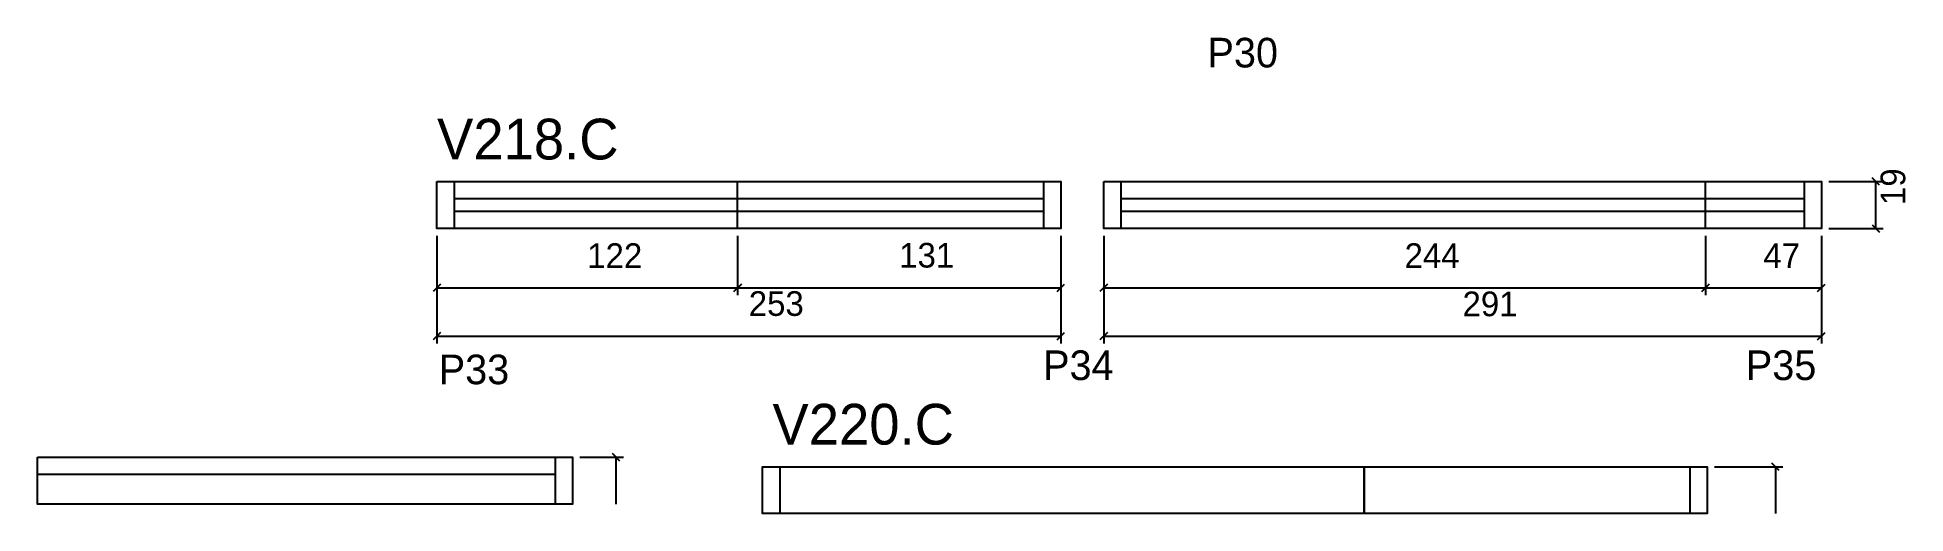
# Model space of a CAD drawing. Header units: metres. Extents: x 2263 to 3020, y 16242 to 16435.
import ezdxf

# ---------------------------------------------------------------- set-up
doc = ezdxf.new("R2010")
doc.units = ezdxf.units.M
for name, color, linetype in [('5', 7, 'Continuous'), ('COTA', 7, 'Continuous'), ('NOMENCLATURA', 7, 'Continuous'), ('Painéis', 7, 'Continuous'), ('SARR_2.2x7', 7, 'Continuous')]:
    doc.layers.add(name, color=color, linetype=linetype)

msp = doc.modelspace()

# ---------------------------------------------------------------- linework, layer by layer
at = {"layer": 'COTA', "color": 0, "lineweight": 25}
for p, q in [((3009.77, 16374.87), (3006.77, 16377.87)), ((3006.77, 16358.87), (3009.77, 16355.87)), ((2426.24, 16334.82), (2423.24, 16331.82)), ((2545.24, 16331.82), (2548.24, 16334.82)), ((2548.24, 16334.82), (2545.24, 16331.82)), ((2676.24, 16331.82), (2679.24, 16334.82)), ((2696.65, 16334.82), (2693.65, 16331.82)), ((2937.65, 16331.82), (2940.65, 16334.82)), ((2940.65, 16334.82), (2937.65, 16331.82)), ((2984.65, 16331.82), (2987.65, 16334.82)), ((2426.24, 16315.24), (2423.24, 16312.24)), ((2676.24, 16312.24), (2679.24, 16315.24)), ((2696.65, 16315.24), (2693.65, 16312.24)), ((2984.65, 16312.24), (2987.65, 16315.24))]:
    msp.add_line(p, q, dxfattribs=at)
at = {"layer": 'COTA', "color": 4, "lineweight": 25}
for p, q in [((2989.15, 16376.37), (3011.27, 16376.37)), ((3008.27, 16357.37), (3008.27, 16376.37)), ((2989.15, 16357.37), (3011.27, 16357.37)), ((2424.74, 16354.37), (2424.74, 16310.74)), ((2424.74, 16354.37), (2424.74, 16330.32)), ((2546.74, 16354.37), (2546.74, 16330.32)), ((2546.74, 16354.37), (2546.74, 16330.32)), ((2677.74, 16354.37), (2677.74, 16310.74)), ((2677.74, 16354.37), (2677.74, 16330.32)), ((2695.15, 16354.37), (2695.15, 16310.74)), ((2695.15, 16354.37), (2695.15, 16330.32)), ((2939.15, 16354.37), (2939.15, 16330.32)), ((2939.15, 16354.37), (2939.15, 16330.32)), ((2986.15, 16354.37), (2986.15, 16310.74)), ((2986.15, 16354.37), (2986.15, 16330.32)), ((2424.74, 16333.32), (2546.74, 16333.32)), ((2546.74, 16333.32), (2677.74, 16333.32)), ((2695.15, 16333.32), (2939.15, 16333.32)), ((2939.15, 16333.32), (2986.15, 16333.32)), ((2424.74, 16313.74), (2677.74, 16313.74)), ((2695.15, 16313.74), (2986.15, 16313.74))]:
    msp.add_line(p, q, dxfattribs=at)
at = {"layer": 'Painéis', "color": 200, "lineweight": 25}
for p, q in [((2546.74, 16357.37), (2546.74, 16376.37)), ((2939.15, 16357.37), (2939.15, 16376.37))]:
    msp.add_line(p, q, dxfattribs=at)
at = {"layer": 'Painéis', "color": 4, "lineweight": 25}
for p, q in [((2482.8, 16264.64), (2500.46, 16264.64)), ((2497.46, 16245.64), (2497.46, 16264.64)), ((2942.8, 16260.83), (2970.59, 16260.83)), ((2967.59, 16260.83), (2967.59, 16241.83))]:
    msp.add_line(p, q, dxfattribs=at)
at = {"layer": 'Painéis', "color": 0, "lineweight": 25}
for p, q in [((2498.96, 16263.14), (2495.96, 16266.14)), ((2969.09, 16259.33), (2966.09, 16262.33))]:
    msp.add_line(p, q, dxfattribs=at)
at = {"layer": 'Painéis', "color": 200, "lineweight": 25}
for points in [[(2424.74, 16376.37), (2677.74, 16376.37), (2677.74, 16357.37), (2424.74, 16357.37)], [(2695.15, 16376.37), (2986.15, 16376.37), (2986.15, 16357.37), (2695.15, 16357.37)], [(2262.8, 16264.64), (2479.8, 16264.64), (2479.8, 16245.64), (2262.8, 16245.64)], [(2800.8, 16241.83), (2556.8, 16241.83), (2556.8, 16260.83), (2800.8, 16260.83)], [(2800.8, 16260.83), (2939.8, 16260.83), (2939.8, 16241.83), (2800.8, 16241.83)]]:
    msp.add_lwpolyline(points, close=True, dxfattribs=at)
at = {"layer": 'SARR_2.2x7', "color": 40, "lineweight": 25}
for p, q in [((2431.74, 16376.37), (2431.74, 16357.37)), ((2670.74, 16376.37), (2670.74, 16357.37)), ((2702.15, 16376.37), (2702.15, 16357.37)), ((2979.15, 16376.37), (2979.15, 16357.37)), ((2670.74, 16369.37), (2431.74, 16369.37)), ((2431.74, 16364.37), (2670.74, 16364.37)), ((2979.15, 16369.37), (2702.15, 16369.37)), ((2702.15, 16364.37), (2979.15, 16364.37)), ((2472.8, 16264.64), (2472.8, 16245.64)), ((2472.8, 16257.64), (2262.8, 16257.64)), ((2563.8, 16260.83), (2563.8, 16241.83)), ((2932.8, 16260.83), (2932.8, 16241.83))]:
    msp.add_line(p, q, dxfattribs=at)

# ---------------------------------------------------------------- texts
at = {"layer": '5', "color": 5, "lineweight": 25}
for s, p in [('P30', (2737.27, 16422.63)), ('P33', (2425.55, 16294.27)), ('P34', (2670.62, 16295.95)), ('P35', (2955.55, 16295.95))]:
    msp.add_text(s, height=12, rotation=359.99996, dxfattribs=at).set_placement(p)
at = {"layer": 'COTA', "color": 240, "lineweight": 25}
msp.add_text('19', height=10, rotation=90, dxfattribs=at).set_placement((3020.18, 16366.87))
for s, p in [('122', (2485.74, 16341.38)), ('131', (2612.24, 16341.54)), ('244', (2817.15, 16341.39)), ('47', (2962.65, 16341.39)), ('253', (2551.24, 16321.96)), ('291', (2840.65, 16321.83))]:
    msp.add_text(s, height=10, dxfattribs=at).set_placement(p)
at = {"layer": 'NOMENCLATURA', "color": 7, "lineweight": 25}
for s, p in [('V218.C', (2424.86, 16385.35)), ('V220.C', (2560.85, 16269.81))]:
    msp.add_text(s, height=16.5, dxfattribs=at).set_placement(p)

doc.saveas('drawing.dxf')
